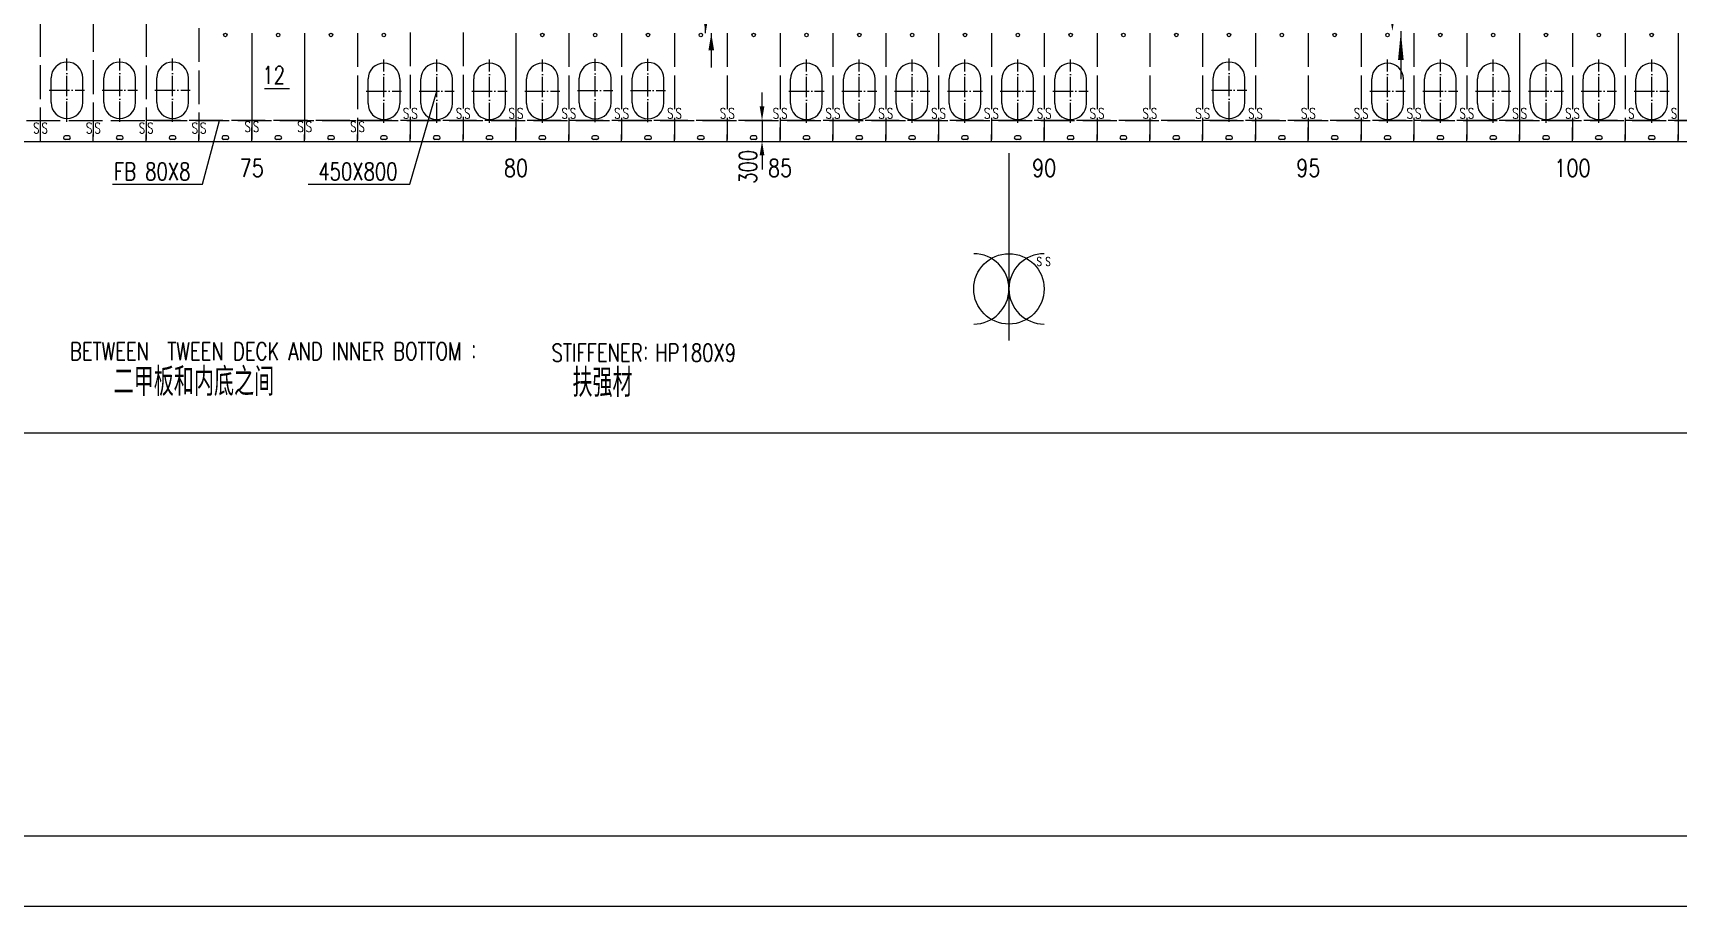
# Model space of a CAD drawing. Extents: x 373818 to 564480, y 322172 to 634257.
# Drawn here: x 467232 to 490590, y 322272 to 334675 of the extents above; entities that cross this region are included whole.
import ezdxf
from ezdxf.enums import TextEntityAlignment as Align

# ---------------------------------------------------------------- set-up
doc = ezdxf.new("R2010")
doc.units = 0
doc.header["$LTSCALE"] = 40
doc.header["$MEASUREMENT"] = 0
doc.linetypes.add('ACAD_ISO02W100', pattern=[15, 12, -3])
doc.linetypes.add('ACAD_ISO04W100', pattern=[30.5, 24, -3, 0.5, -3])
doc.layers.get('0').update_dxf_attribs({"linetype": 'CONTINUOUS'})
doc.layers.get('DEFPOINTS').update_dxf_attribs({"linetype": 'CONTINUOUS'})
for name, color, linetype in [('BT_ENG', 7, 'CONTINUOUS'), ('C-CEN', 4, 'ACAD_ISO04W100'), ('C-CON', 4, 'CONTINUOUS'), ('C-DAS', 4, 'ACAD_ISO02W100'), ('FRAME', 7, 'CONTINUOUS'), ('Y-CON', 2, 'CONTINUOUS'), ('Y-DAS', 2, 'ACAD_ISO02W100')]:
    doc.layers.add(name, color=color, linetype=linetype)
doc.styles.add('ROMANS', font='romans.shx', dxfattribs={"width": 0.75, "height": 250, "bigfont": 'hzdx.shx'})

msp = doc.modelspace()

# ---------------------------------------------------------------- linework, layer by layer
for p, q in [((476783.58, 334670.43), (476783.58, 335193.34)), ((476863.58, 334670.43), (476863.58, 334183.34)), ((486653.58, 334700.43), (486653.58, 334019.28)), ((470340, 333130.29), (470340, 333330.29)), ((474090, 333130.29), (474090, 333330.29)), ((477840, 333130.29), (477840, 333330.29)), ((481590, 333130.29), (481590, 333330.29)), ((485340, 333130.29), (485340, 333330.29)), ((489090, 333130.29), (489090, 333330.29)), ((467340, 333130.29), (467340, 333230.29)), ((468090, 333130.29), (468090, 333230.29)), ((468840, 333130.29), (468840, 333230.29)), ((469590, 333130.29), (469590, 333230.29)), ((471090, 333130.29), (471090, 333230.29)), ((471840, 333130.29), (471840, 333230.29)), ((472590, 333130.29), (472590, 333230.29)), ((473340, 333130.29), (473340, 333230.29)), ((474840, 333130.29), (474840, 333230.29)), ((475590, 333130.29), (475590, 333230.29)), ((476340, 333130.29), (476340, 333230.29)), ((477090, 333130.29), (477090, 333230.29)), ((478590, 333130.29), (478590, 333230.29)), ((479340, 333130.29), (479340, 333230.29)), ((480090, 333130.29), (480090, 333230.29)), ((480840, 333130.29), (480840, 333230.29)), ((482340, 333130.29), (482340, 333230.29)), ((483090, 333130.29), (483090, 333230.29)), ((483840, 333130.29), (483840, 333230.29)), ((484590, 333130.29), (484590, 333230.29)), ((486090, 333130.29), (486090, 333230.29)), ((486840, 333130.29), (486840, 333230.29)), ((487590, 333130.29), (487590, 333230.29)), ((488340, 333130.29), (488340, 333230.29)), ((489840, 333130.29), (489840, 333230.29)), ((490590, 333130.29), (490590, 333230.29)), ((481089.5, 332965.03), (481089.5, 330304.64)), ((515340, 328991.13), (440340, 328991.13))]:
    msp.add_line(p, q)
at = {"color": 1, "linetype": 'ByBlock'}
for p, q in [((477584.08, 333630.38), (477584.08, 333830.38)), ((477584.08, 333430.38), (477584.08, 333136.09)), ((477584.08, 333430.38), (477584.08, 333136.09)), ((477584.08, 332936.09), (477584.08, 332736.09))]:
    msp.add_line(p, q, dxfattribs=at)
at = {"color": 2}
msp.add_line((418280.01, 323271.55), (563380.01, 323271.55), dxfattribs=at)
for points in [[(476783.58, 334670.43, 0, 80, 0), (476783.58, 334912.26, 80, 80, 0)], [(486533.58, 334700.43, 0, 80, 0), (486533.58, 334942.26, 80, 80, 0)], [(486653.58, 334700.43, 0, 80, 0), (486653.58, 334288.55, 80, 80, 0)], [(476863.58, 334670.43, 0, 80, 0), (476863.58, 334428.6, 80, 80, 0)]]:
    msp.add_lwpolyline(points, format="xyseb")
msp.add_circle((481089.5, 331038.6), 500)
for centre, start, end in [((480589.5, 331038.6), 270, 90), ((481589.5, 331038.6), 90, 270)]:
    msp.add_arc(centre, 500, start, end)
at = {"color": 1, "linetype": 'ByBlock'}
for points in [[(477550.75, 333630.38), (477617.41, 333630.38), (477584.08, 333430.38)], [(477550.75, 332936.09), (477617.41, 332936.09), (477584.08, 333136.09)]]:
    msp.add_solid(points, dxfattribs=at)
at = {"layer": 'BT_ENG'}
msp.add_line((415780.01, 322271.55), (564380.01, 322271.55), dxfattribs=at)
at = {"layer": 'C-CEN', "ltscale": 0.3}
for p, q in [((467715, 333410.29), (467715, 334310.29)), ((468465, 333410.29), (468465, 334310.29)), ((469215, 333410.29), (469215, 334310.29)), ((472215, 333395.38), (472215, 334295.38)), ((472965, 333395.38), (472965, 334295.38)), ((473715, 333395.38), (473715, 334295.38)), ((474465, 333395.38), (474465, 334295.38)), ((475215, 333405.38), (475215, 334305.38)), ((475965, 333405.38), (475965, 334305.38)), ((478215, 333395.38), (478215, 334295.38)), ((478965, 333395.38), (478965, 334295.38)), ((479715, 333395.38), (479715, 334295.38)), ((480465, 333395.38), (480465, 334295.38)), ((481215, 333395.38), (481215, 334295.38)), ((481965, 333395.38), (481965, 334295.38)), ((484215, 333410.29), (484215, 334310.29)), ((486465, 333395.38), (486465, 334295.38)), ((487215, 333395.38), (487215, 334295.38)), ((487965, 333395.38), (487965, 334295.38)), ((488715, 333395.38), (488715, 334295.38)), ((489465, 333395.38), (489465, 334295.38)), ((490215, 333395.38), (490215, 334295.38)), ((467465, 333860.29), (467965, 333860.29)), ((468215, 333860.29), (468715, 333860.29)), ((468965, 333860.29), (469465, 333860.29)), ((471965, 333845.38), (472465, 333845.38)), ((472715, 333845.38), (473215, 333845.38)), ((473465, 333845.38), (473965, 333845.38)), ((474215, 333845.38), (474715, 333845.38)), ((474965, 333855.38), (475465, 333855.38)), ((475715, 333855.38), (476215, 333855.38)), ((477965, 333845.38), (478465, 333845.38)), ((478715, 333845.38), (479215, 333845.38)), ((479465, 333845.38), (479965, 333845.38)), ((480215, 333845.38), (480715, 333845.38)), ((480965, 333845.38), (481465, 333845.38)), ((481715, 333845.38), (482215, 333845.38)), ((483965, 333860.29), (484465, 333860.29)), ((486215, 333845.38), (486715, 333845.38)), ((486965, 333845.38), (487465, 333845.38)), ((487715, 333845.38), (488215, 333845.38)), ((488465, 333845.38), (488965, 333845.38)), ((489215, 333845.38), (489715, 333845.38)), ((489965, 333845.38), (490465, 333845.38))]:
    msp.add_line(p, q, dxfattribs=at)
at = {"layer": 'C-CON'}
for p, q in [((467490, 333685.29), (467490, 334035.29)), ((467940, 333685.29), (467940, 334035.29)), ((468240, 333685.29), (468240, 334035.29)), ((468690, 333685.29), (468690, 334035.29)), ((468990, 333685.29), (468990, 334035.29)), ((469440, 333685.29), (469440, 334035.29)), ((471990, 333670.38), (471990, 334020.38)), ((472440, 334020.38), (472440, 333670.38)), ((472740, 333670.38), (472740, 334020.38)), ((473190, 333670.38), (473190, 334020.38)), ((473490, 333670.38), (473490, 334020.38)), ((473940, 333670.38), (473940, 334020.38)), ((473940, 333670.38), (473940, 334020.38)), ((474240, 333670.38), (474240, 334020.38)), ((474690, 333670.38), (474690, 334020.38)), ((474990, 333680.38), (474990, 334030.38)), ((475440, 333680.38), (475440, 334030.38)), ((475740, 333680.38), (475740, 334030.38)), ((476190, 333680.38), (476190, 334030.38)), ((477990, 333670.38), (477990, 334020.38)), ((478440, 333670.38), (478440, 334020.38)), ((478740, 333670.38), (478740, 334020.38)), ((479190, 333670.38), (479190, 334020.38)), ((479490, 333670.38), (479490, 334020.38)), ((479940, 333670.38), (479940, 334020.38)), ((480240, 333670.38), (480240, 334020.38)), ((480690, 333670.38), (480690, 334020.38)), ((480990, 333670.38), (480990, 334020.38)), ((481440, 333670.38), (481440, 334020.38)), ((481740, 333670.38), (481740, 334020.38)), ((482190, 333670.38), (482190, 334020.38)), ((483990, 333685.29), (483990, 334035.29)), ((484440, 333685.29), (484440, 334035.29)), ((486240, 333670.38), (486240, 334020.38)), ((486690, 333670.38), (486690, 334020.38)), ((486990, 333670.38), (486990, 334020.38)), ((487440, 333670.38), (487440, 334020.38)), ((487740, 333670.38), (487740, 334020.38)), ((488190, 333670.38), (488190, 334020.38)), ((488490, 333670.38), (488490, 334020.38)), ((488940, 333670.38), (488940, 334020.38)), ((489240, 333670.38), (489240, 334020.38)), ((489690, 333670.38), (489690, 334020.38)), ((489990, 333670.38), (489990, 334020.38)), ((490440, 333670.38), (490440, 334020.38)), ((470522.08, 333884.6), (470874.47, 333884.6)), ((472582.11, 332526.58), (472965, 333845.38)), ((469638.68, 332526.58), (469881.44, 333430.38)), ((467740.1, 333210.38), (467689.89, 333210.38)), ((467740.1, 333210.38), (467689.89, 333210.38)), ((467740.1, 333160.38), (467689.89, 333160.38)), ((467740.1, 333160.38), (467689.89, 333160.38)), ((468490.1, 333210.38), (468439.89, 333210.38)), ((468490.1, 333210.38), (468439.89, 333210.38)), ((468490.1, 333160.38), (468439.89, 333160.38)), ((468490.1, 333160.38), (468439.89, 333160.38)), ((469240.1, 333210.38), (469189.89, 333210.38)), ((469240.1, 333210.38), (469189.89, 333210.38)), ((469240.1, 333160.38), (469189.89, 333160.38)), ((469240.1, 333160.38), (469189.89, 333160.38)), ((469990.1, 333210.38), (469939.89, 333210.38)), ((469990.1, 333160.38), (469939.89, 333160.38)), ((470740.1, 333210.38), (470689.89, 333210.38)), ((470740.1, 333160.38), (470689.89, 333160.38)), ((471490.1, 333210.38), (471439.89, 333210.38)), ((471490.1, 333160.38), (471439.89, 333160.38)), ((472240.1, 333210.38), (472189.89, 333210.38)), ((472240.1, 333160.38), (472189.89, 333160.38)), ((472990.1, 333210.38), (472939.89, 333210.38)), ((472990.1, 333160.38), (472939.89, 333160.38)), ((473740.1, 333210.38), (473689.89, 333210.38)), ((473740.1, 333160.38), (473689.89, 333160.38)), ((474490.1, 333210.38), (474439.89, 333210.38)), ((474490.1, 333160.38), (474439.89, 333160.38)), ((475240.1, 333210.38), (475189.89, 333210.38)), ((475240.1, 333160.38), (475189.89, 333160.38)), ((475990.1, 333210.38), (475939.89, 333210.38)), ((475990.1, 333160.38), (475939.89, 333160.38)), ((476740.1, 333210.38), (476689.89, 333210.38)), ((476740.1, 333160.38), (476689.89, 333160.38)), ((477490.1, 333210.38), (477439.89, 333210.38)), ((477490.1, 333160.38), (477439.89, 333160.38)), ((478240.1, 333210.38), (478189.89, 333210.38)), ((478240.1, 333160.38), (478189.89, 333160.38)), ((478990.1, 333210.38), (478939.89, 333210.38)), ((478990.1, 333160.38), (478939.89, 333160.38)), ((479740.1, 333210.38), (479689.89, 333210.38)), ((479740.1, 333160.38), (479689.89, 333160.38)), ((480490.1, 333210.38), (480439.89, 333210.38)), ((480490.1, 333160.38), (480439.89, 333160.38)), ((481240.1, 333210.38), (481189.89, 333210.38)), ((481240.1, 333160.38), (481189.89, 333160.38)), ((481990.1, 333210.38), (481939.89, 333210.38)), ((481990.1, 333160.38), (481939.89, 333160.38)), ((482740.1, 333210.38), (482689.89, 333210.38)), ((482740.1, 333160.38), (482689.89, 333160.38)), ((483490.1, 333210.38), (483439.89, 333210.38)), ((483490.1, 333160.38), (483439.89, 333160.38)), ((484240.1, 333210.38), (484189.89, 333210.38)), ((484240.1, 333160.38), (484189.89, 333160.38)), ((484990.1, 333210.38), (484939.89, 333210.38)), ((484990.1, 333160.38), (484939.89, 333160.38)), ((485740.1, 333210.38), (485689.89, 333210.38)), ((485740.1, 333160.38), (485689.89, 333160.38)), ((486490.1, 333210.38), (486439.89, 333210.38)), ((486490.1, 333160.38), (486439.89, 333160.38)), ((487240.1, 333210.38), (487189.89, 333210.38)), ((487240.1, 333160.38), (487189.89, 333160.38)), ((487990.1, 333210.38), (487939.89, 333210.38)), ((487990.1, 333160.38), (487939.89, 333160.38)), ((488740.1, 333210.38), (488689.89, 333210.38)), ((488740.1, 333160.38), (488689.89, 333160.38)), ((489490.1, 333210.38), (489439.89, 333210.38)), ((489490.1, 333160.38), (489439.89, 333160.38)), ((490240.1, 333210.38), (490189.89, 333210.38)), ((490240.1, 333160.38), (490189.89, 333160.38)), ((468362.11, 332526.58), (469638.68, 332526.58)), ((471140.77, 332526.58), (472582.11, 332526.58))]:
    msp.add_line(p, q, dxfattribs=at)
for centre in [(469965, 334645.43), (470715, 334645.43), (471465, 334645.43), (472215, 334645.43), (474465, 334645.43), (475215, 334645.43), (475965, 334645.43), (476715, 334645.43), (477465, 334645.43), (478215, 334645.43), (478965, 334645.43), (479715, 334645.43), (480465, 334645.43), (481215, 334645.43), (481965, 334645.43), (482715, 334645.43), (483465, 334645.43), (484215, 334645.43), (484965, 334645.43), (485715, 334645.43), (486465, 334645.43), (487215, 334645.43), (487965, 334645.43), (488715, 334645.43), (489465, 334645.43), (490215, 334645.43), (490215, 334645.43)]:
    msp.add_circle(centre, 25, dxfattribs=at)
for centre, radius, start, end in [((467715, 334035.29), 225, 0, 180), ((468465, 334035.29), 225, 0, 180), ((469215, 334035.29), 225, 0, 180), ((475215, 334030.38), 225, 0, 180), ((475965, 334030.38), 225, 0, 180), ((484215, 334035.29), 225, 0, 180), ((472215, 334020.38), 225, 0, 180), ((472965, 334020.38), 225, 0, 180), ((473715, 334020.38), 225, 0, 180), ((474465, 334020.38), 225, 0, 180), ((478215, 334020.38), 225, 0, 180), ((478965, 334020.38), 225, 0, 180), ((479715, 334020.38), 225, 0, 180), ((480465, 334020.38), 225, 0, 180), ((481215, 334020.38), 225, 0, 180), ((481965, 334020.38), 225, 0, 180), ((486465, 334020.38), 225, 0, 180), ((487215, 334020.38), 225, 0, 180), ((487965, 334020.38), 225, 0, 180), ((488715, 334020.38), 225, 0, 180), ((489465, 334020.38), 225, 0, 180), ((490215, 334020.38), 225, 0, 180), ((467715, 333685.29), 225, 180, 0), ((468465, 333685.29), 225, 180, 0), ((469215, 333685.29), 225, 180, 0), ((472215, 333670.38), 225, 180, 0), ((472965, 333670.38), 225, 180, 0), ((473715, 333670.38), 225, 180, 0), ((474465, 333670.38), 225, 180, 0), ((475215, 333680.38), 225, 180, 0), ((475965, 333680.38), 225, 180, 0), ((478215, 333670.38), 225, 180, 0), ((478965, 333670.38), 225, 180, 0), ((479715, 333670.38), 225, 180, 0), ((480465, 333670.38), 225, 180, 0), ((481215, 333670.38), 225, 180, 0), ((481965, 333670.38), 225, 180, 0), ((484215, 333685.29), 225, 180, 0), ((486465, 333670.38), 225, 180, 0), ((487215, 333670.38), 225, 180, 0), ((487965, 333670.38), 225, 180, 0), ((488715, 333670.38), 225, 180, 0), ((489465, 333670.38), 225, 180, 0), ((490215, 333670.38), 225, 180, 0), ((467689.89, 333185.38), 25, 90, 270), ((467689.89, 333185.38), 25, 90, 270), ((467740.1, 333185.38), 25, 270, 90), ((467740.1, 333185.38), 25, 270, 90), ((468439.89, 333185.38), 25, 90, 270), ((468439.89, 333185.38), 25, 90, 270), ((468490.1, 333185.38), 25, 270, 90), ((468490.1, 333185.38), 25, 270, 90), ((469189.89, 333185.38), 25, 90, 270), ((469189.89, 333185.38), 25, 90, 270), ((469240.1, 333185.38), 25, 270, 90), ((469240.1, 333185.38), 25, 270, 90), ((469939.89, 333185.38), 25, 90, 270), ((469990.1, 333185.38), 25, 270, 90), ((470689.89, 333185.38), 25, 90, 270), ((470740.1, 333185.38), 25, 270, 90), ((471439.89, 333185.38), 25, 90, 270), ((471490.1, 333185.38), 25, 270, 90), ((472189.89, 333185.38), 25, 90, 270), ((472240.1, 333185.38), 25, 270, 90), ((472939.89, 333185.38), 25, 90, 270), ((472990.1, 333185.38), 25, 270, 90), ((473689.89, 333185.38), 25, 90, 270), ((473740.1, 333185.38), 25, 270, 90), ((473740.1, 333185.38), 25, 270, 90), ((474439.89, 333185.38), 25, 90, 270), ((474490.1, 333185.38), 25, 270, 90), ((475189.89, 333185.38), 25, 90, 270), ((475240.1, 333185.38), 25, 270, 90), ((475939.89, 333185.38), 25, 90, 270), ((475990.1, 333185.38), 25, 270, 90), ((476689.89, 333185.38), 25, 90, 270), ((476740.1, 333185.38), 25, 270, 90), ((477439.89, 333185.38), 25, 90, 270), ((477490.1, 333185.38), 25, 270, 90), ((478189.89, 333185.38), 25, 90, 270), ((478240.1, 333185.38), 25, 270, 90), ((478939.89, 333185.38), 25, 90, 270), ((478990.1, 333185.38), 25, 270, 90), ((479689.89, 333185.38), 25, 90, 270), ((479740.1, 333185.38), 25, 270, 90), ((480439.89, 333185.38), 25, 90, 270), ((480490.1, 333185.38), 25, 270, 90), ((481189.89, 333185.38), 25, 90, 270), ((481240.1, 333185.38), 25, 270, 90), ((481939.89, 333185.38), 25, 90, 270), ((481990.1, 333185.38), 25, 270, 90), ((482689.89, 333185.38), 25, 90, 270), ((482740.1, 333185.38), 25, 270, 90), ((483439.89, 333185.38), 25, 90, 270), ((483490.1, 333185.38), 25, 270, 90), ((484189.89, 333185.38), 25, 90, 270), ((484240.1, 333185.38), 25, 270, 90), ((484939.89, 333185.38), 25, 90, 270), ((484990.1, 333185.38), 25, 270, 90), ((485689.89, 333185.38), 25, 90, 270), ((485740.1, 333185.38), 25, 270, 90), ((486439.89, 333185.38), 25, 90, 270), ((486490.1, 333185.38), 25, 270, 90), ((487189.89, 333185.38), 25, 90, 270), ((487240.1, 333185.38), 25, 270, 90), ((487939.89, 333185.38), 25, 90, 270), ((487990.1, 333185.38), 25, 270, 90), ((488689.89, 333185.38), 25, 90, 270), ((488740.1, 333185.38), 25, 270, 90), ((489439.89, 333185.38), 25, 90, 270), ((489490.1, 333185.38), 25, 270, 90), ((490189.89, 333185.38), 25, 90, 270), ((490240.1, 333185.38), 25, 270, 90)]:
    msp.add_arc(centre, radius, start, end, dxfattribs=at)
at = {"layer": 'C-DAS'}
msp.add_line((505930, 333430.38), (468840, 333430.38), dxfattribs=at)
msp.add_lwpolyline([(447090, 334161.22), (448240, 333995.82), (450311, 333760.95), (452434.8, 333613.29), (454559.9, 333529.18), (454740, 333523.71), (455443.6, 333503.9), (459498.1, 333439.13), (461240, 333431.89), (463592.7, 333430.29), (465340, 333430.29), (504740, 333430.29), (505984.2, 333430.29), (506740, 333430.46), (507378.7, 333430.98), (510360.7, 333449.36), (513240, 333532.63), (515284.5, 333659.01), (516281, 333745.5), (516840, 333808.6)], dxfattribs=at)
at = {"layer": 'DEFPOINTS', "color": 0, "linetype": 'ByBlock'}
msp.add_point((482254.16, 333130.38), dxfattribs=at)
at = {"layer": 'Y-CON'}
for p, q in [((470340, 334670.43), (470340, 333160.38)), ((471090, 334670.43), (471090, 333160.38)), ((474090, 334670.43), (474090, 333160.38)), ((488340, 334670.43), (488340, 333160.38))]:
    msp.add_line(p, q, dxfattribs=at)
msp.add_lwpolyline([(465340, 333130.29), (504740, 333130.29), (505984.2, 333130.29), (506740, 333130.46), (507378.7, 333130.98), (510360.7, 333149.36), (513240, 333232.63)], dxfattribs=at)
at = {"layer": 'Y-DAS'}
for p, q in [((467340, 333134.41), (467340, 344130.38)), ((468090, 334885.2), (468090, 333160.38)), ((468840, 334813.66), (468840, 333160.38)), ((469590, 334742.12), (469590, 333160.38)), ((471840, 334670.43), (471840, 333160.38)), ((472590, 334680.28), (472590, 333170.24)), ((473340, 334680.28), (473340, 333170.24)), ((474840, 334670.43), (474840, 333160.38)), ((475590, 334670.43), (475590, 333160.38)), ((476340, 334670.43), (476340, 333160.38)), ((477090, 334670.43), (477090, 333160.38)), ((477840, 334670.43), (477840, 333160.38)), ((478590, 334670.43), (478590, 333160.38)), ((479340, 334670.43), (479340, 333160.38)), ((480090, 334670.43), (480090, 333160.38)), ((480840, 334670.43), (480840, 333160.38)), ((481590, 334670.43), (481590, 333160.38)), ((482340, 334670.43), (482340, 333160.38)), ((483090, 334670.43), (483090, 333160.38)), ((483840, 334670.43), (483840, 333160.38)), ((484590, 334670.43), (484590, 333160.38)), ((485340, 334670.43), (485340, 333160.38)), ((485340, 334670.43), (485340, 333160.38)), ((486090, 334670.43), (486090, 333160.38)), ((486840, 334670.43), (486840, 333160.38)), ((487590, 334670.43), (487590, 333160.38)), ((489090, 334670.43), (489090, 333160.38)), ((489840, 334670.43), (489840, 333160.38)), ((490590, 334670.43), (490590, 333160.38)), ((490590, 334500.38), (490590, 333160.38))]:
    msp.add_line(p, q, dxfattribs=at)

# ---------------------------------------------------------------- texts
at = {"style": 'ROMANS'}
for s, height, width, p in [('12', 250, 0.75, (470489.43, 333950.64)), ('S', 150, 0.7, (472485.78, 333457.49)), ('S', 150, 0.7, (472605.12, 333457.49)), ('S', 150, 0.7, (473235.78, 333457.49)), ('S', 150, 0.7, (473355.12, 333457.49)), ('S', 150, 0.7, (473985.78, 333457.49)), ('S', 150, 0.7, (474105.12, 333457.49)), ('S', 150, 0.7, (474735.78, 333457.49)), ('S', 150, 0.7, (474855.12, 333457.49)), ('S', 150, 0.7, (475485.78, 333457.49)), ('S', 150, 0.7, (475605.12, 333457.49)), ('S', 150, 0.7, (476235.78, 333457.49)), ('S', 150, 0.7, (476355.12, 333457.49)), ('S', 150, 0.7, (476985.78, 333457.49)), ('S', 150, 0.7, (477105.12, 333457.49)), ('S', 150, 0.7, (477735.78, 333457.49)), ('S', 150, 0.7, (477855.12, 333457.49)), ('S', 150, 0.7, (478485.78, 333457.49)), ('S', 150, 0.7, (478605.12, 333457.49)), ('S', 150, 0.7, (479235.78, 333457.49)), ('S', 150, 0.7, (479355.12, 333457.49)), ('S', 150, 0.7, (479985.78, 333457.49)), ('S', 150, 0.7, (480105.12, 333457.49)), ('S', 150, 0.7, (480735.78, 333457.49)), ('S', 150, 0.7, (480855.12, 333457.49)), ('S', 150, 0.7, (481485.78, 333457.49)), ('S', 150, 0.7, (481605.12, 333457.49)), ('S', 150, 0.7, (482235.78, 333457.49)), ('S', 150, 0.7, (482355.12, 333457.49)), ('S', 150, 0.7, (482985.78, 333457.49)), ('S', 150, 0.7, (483105.12, 333457.49)), ('S', 150, 0.7, (483735.78, 333457.49)), ('S', 150, 0.7, (483855.12, 333457.49)), ('S', 150, 0.7, (484485.78, 333457.49)), ('S', 150, 0.7, (484605.12, 333457.49)), ('S', 150, 0.7, (485235.78, 333457.49)), ('S', 150, 0.7, (485355.12, 333457.49)), ('S', 150, 0.7, (485985.78, 333457.49)), ('S', 150, 0.7, (486105.12, 333457.49)), ('S', 150, 0.7, (486735.78, 333457.49)), ('S', 150, 0.7, (486855.12, 333457.49)), ('S', 150, 0.7, (487485.78, 333457.49)), ('S', 150, 0.7, (487605.12, 333457.49)), ('S', 150, 0.7, (488235.78, 333457.49)), ('S', 150, 0.7, (488355.12, 333457.49)), ('S', 150, 0.7, (488985.78, 333457.49)), ('S', 150, 0.7, (489105.12, 333457.49)), ('S', 150, 0.7, (489880.12, 333457.49)), ('S', 150, 0.7, (490485.78, 333457.49)), ('S', 150, 0.7, (467235.78, 333247.38)), ('S', 150, 0.7, (467355.12, 333247.38)), ('S', 150, 0.7, (467985.78, 333247.38)), ('S', 150, 0.7, (468105.12, 333247.38)), ('S', 150, 0.7, (468735.78, 333247.38)), ('S', 150, 0.7, (468855.12, 333247.38)), ('S', 150, 0.7, (469485.78, 333247.49)), ('S', 150, 0.7, (469605.12, 333247.49)), ('S', 150, 0.7, (470235.78, 333267.49)), ('S', 150, 0.7, (470235.78, 333267.49)), ('S', 150, 0.7, (470355.12, 333267.49)), ('S', 150, 0.7, (470355.12, 333267.49)), ('S', 150, 0.7, (470985.78, 333267.49)), ('S', 150, 0.7, (471105.12, 333267.49)), ('S', 150, 0.7, (471735.78, 333267.49)), ('S', 150, 0.7, (471855.12, 333267.49)), ('FB 80X8', 250, 0.75, (468383.43, 332580.91)), ('450X800', 250, 0.75, (471284.71, 332580.91)), ('S', 125, 0.7, (481481.51, 331365.39)), ('S', 125, 0.7, (481607.43, 331365.21)), ('BETWEEN  TWEEN DECK AND INNER BOTTOM ： ', 250, 0.75, (467758, 330027.35)), ('STIFFENER：HP180X9', 250, 0.75, (474595.64, 330006.31)), ('二甲板和内底之间', 400, 0.75, (468377.99, 329519.01)), ('扶强材', 400, 0.75, (474892.05, 329504.67))]:
    msp.add_text(s, height=height, dxfattribs=dict(at, width=width)).set_placement(p)
at = {"color": 1, "linetype": 'ByBlock', "insert": (477385.16, 332772.06), "char_height": 250, "attachment_point": 5, "rotation": 90, "style": 'ROMANS'}
msp.add_mtext('\\A1;300', dxfattribs=at)
at = {"layer": 'FRAME', "style": 'ROMANS', "width": 0.8}
for s, p in [('75', (470340, 332755.29)), ('80', (474090, 332755.29)), ('85', (477840, 332755.29)), ('90', (481590, 332755.29)), ('95', (485340, 332755.29)), ('100', (489090, 332755.29))]:
    msp.add_text(s, height=250, dxfattribs=at).set_placement(p, align=Align.MIDDLE)

doc.saveas('drawing.dxf')
